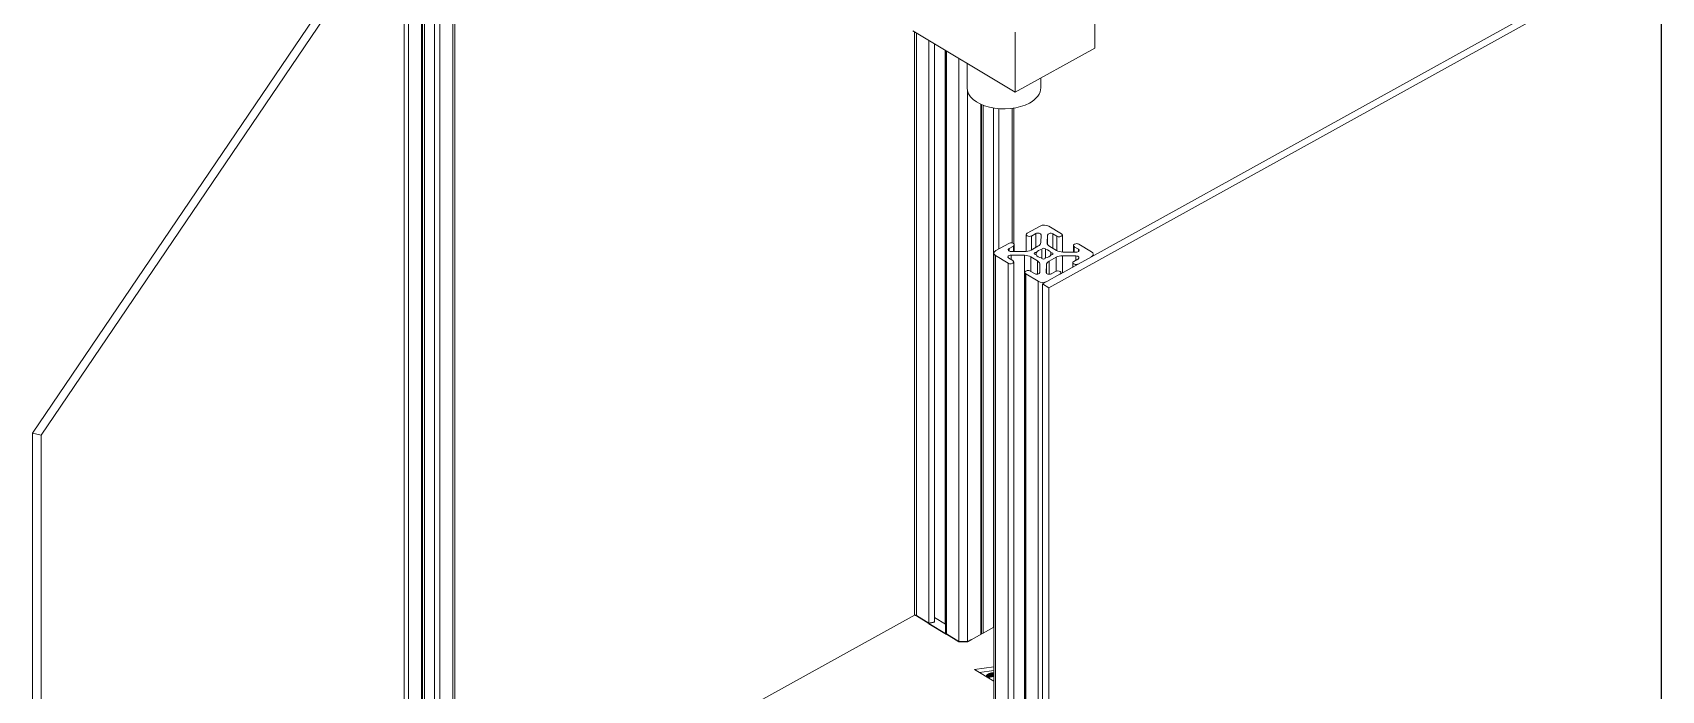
# Model space of a CAD drawing. Header units: inches. Extents: x 4 to 26.1, y 6.7 to 41.9.
# Drawn here: x 4 to 26.07, y 20.8 to 29.72 of the extents above; entities that cross this region are included whole.
import ezdxf

# ---------------------------------------------------------------- set-up
doc = ezdxf.new("R2010")
doc.units = ezdxf.units.IN
doc.header["$MEASUREMENT"] = 0
doc.layers.add('rails', color=7, linetype='Continuous', lineweight=35, true_color=0xd4d4d4)

# ---------------------------------------------------------------- blocks, each defined once
blk = doc.blocks.new('A$C382235AA')
at = {"color": 0, "linetype": 'Continuous', "lineweight": 0, "extrusion": (-4.89431e-17, 0.816497, 0.57735)}
for p, q in [((-16.515, 26.163), (-16.515, 11.646)), ((-16.378, 11.722), (-16.378, 26.07)), ((-16.127, 11.861), (-16.127, 26.15)), ((-16.101, 11.896), (-16.101, 26.184)), ((-16.552, 11.626), (-16.552, 25.914)), ((-16.538, 11.633), (-16.538, 25.933)), ((-16.304, 11.763), (-16.304, 26.052)), ((-21.826, 18.551), (-16.905, 25.81)), ((-16.789, 25.783), (-21.709, 18.525)), ((-16.789, 11.086), (-16.789, 25.783)), ((-16.729, 11.528), (-16.729, 25.816)), ((-7.472, 20.942), (0.163, 25.171)), ((0.253, 25.221), (0.253, 10.524)), ((0.25, 25.119), (-8.05, 20.523)), ((0.25, 10.422), (0.25, 25.119)), ((-7.425, 24.589), (-7.425, 23.772)), ((-8.508, 23.173), (-9.892, 24.006)), ((-9.869, 16.087), (-9.869, 23.992)), ((-9.846, 16.073), (-9.846, 23.978)), ((-9.676, 15.971), (-9.676, 23.876)), ((-8.508, 23.989), (-8.508, 23.173)), ((-9.601, 15.988), (-9.601, 23.831)), ((-9.457, 15.964), (-9.457, 23.744)), ((-9.451, 15.845), (-9.451, 23.74)), ((-9.438, 15.828), (-9.438, 23.733)), ((-9.269, 15.725), (-9.269, 23.63)), ((-7.425, 23.772), (-8.508, 23.173)), ((-9.159, 23.564), (-9.159, 23.236)), ((-9.151, 15.724), (-9.151, 23.185)), ((-8.159, 23.366), (-8.159, 23.236)), ((-8.974, 15.822), (-8.974, 23.012)), ((-8.961, 15.83), (-8.961, 23.006)), ((-8.938, 22.996), (-8.938, 15.842)), ((-8.8, 15.918), (-8.8, 22.959)), ((-8.8, 15.918), (-8.8, 22.959)), ((-8.726, 21.05), (-8.726, 22.95)), ((-8.549, 21.131), (-8.549, 22.954)), ((-8.524, 21.119), (-8.524, 22.958)), ((-8.357, 21.014), (-8.357, 21.244)), ((-8.344, 21.262), (-8.167, 21.36)), ((-8.226, 21.257), (-8.284, 21.225)), ((-8.284, 21.037), (-8.284, 21.225)), ((-8.226, 21.069), (-8.226, 21.257)), ((-8.159, 21.135), (-8.156, 21.239)), ((-8.069, 21.238), (-8.073, 21.134)), ((-8.069, 21.115), (-8.069, 21.238)), ((-8.049, 21.358), (-7.879, 21.256)), ((-7.942, 21.221), (-7.997, 21.254)), ((-7.997, 21.254), (-7.997, 21.058)), ((-7.942, 21.026), (-7.942, 21.221)), ((-7.867, 21.007), (-7.867, 21.239)), ((-8.794, 6.701), (-8.794, 20.992)), ((-8.768, 21.027), (-8.591, 21.125)), ((-8.531, 21.088), (-8.588, 21.057)), ((-8.588, 21.057), (-8.588, 21.022)), ((-8.56, 21.015), (-8.38, 21.013)), ((-8.531, 21.015), (-8.531, 21.088)), ((-8.518, 21.015), (-8.518, 21.107)), ((-8.291, 21.033), (-8.198, 21.085)), ((-8.22, 21), (-8.22, 20.969)), ((-8.144, 21.043), (-8.144, 20.918)), ((-8.095, 21.042), (-8.095, 20.928)), ((-8.073, 21.134), (-8.073, 21.131)), ((-8.038, 21.083), (-7.948, 21.029)), ((-8.021, 20.998), (-8.021, 20.969)), ((-7.861, 21.007), (-7.681, 21.005)), ((-7.717, 21.005), (-7.717, 21.096)), ((-7.65, 21.045), (-7.705, 21.078)), ((-7.705, 21.005), (-7.705, 21.078)), ((-7.65, 21.012), (-7.65, 21.045)), ((-7.642, 21.113), (-7.472, 21.011)), ((-7.449, 20.955), (-7.449, 20.978)), ((-8.601, 20.857), (-8.771, 20.959)), ((-8.771, 1.567), (-8.771, 20.959)), ((-8.601, 1.465), (-8.601, 20.857)), ((-8.593, 20.924), (-8.538, 20.891)), ((-8.382, 20.963), (-8.562, 20.965)), ((-8.562, 20.965), (-8.562, 20.906)), ((-8.526, 1.482), (-8.526, 20.874)), ((-8.382, 1.571), (-8.382, 20.963)), ((-8.205, 20.887), (-8.294, 20.941)), ((-8.294, 20.941), (-8.294, 20.745)), ((-8.205, 20.709), (-8.205, 20.887)), ((-8.174, 20.731), (-8.17, 20.835)), ((-8.148, 20.928), (-8.148, 20.924)), ((-8.099, 20.927), (-8.099, 20.924)), ((-8.083, 20.834), (-8.087, 20.73)), ((-8.083, 20.72), (-8.083, 20.834)), ((-7.952, 20.937), (-8.045, 20.885)), ((-8.045, 20.885), (-8.045, 20.706)), ((-7.952, 20.748), (-7.952, 20.937)), ((-7.898, 20.707), (-7.653, 20.842)), ((-7.683, 20.954), (-7.863, 20.957)), ((-7.863, 20.957), (-7.863, 20.726)), ((-7.725, 20.802), (-7.725, 20.863)), ((-7.712, 20.881), (-7.655, 20.913)), ((-7.683, 20.898), (-7.683, 20.954)), ((-7.474, 20.943), (-7.652, 20.845)), ((-7.652, 20.843), (-7.652, 20.845)), ((-7.474, 20.941), (-7.474, 20.943)), ((-8.376, 1.339), (-8.376, 20.731)), ((-8.194, 20.611), (-8.364, 20.714)), ((-8.364, 1.322), (-8.364, 20.714)), ((-8.301, 20.748), (-8.246, 20.715)), ((-8.194, 1.22), (-8.194, 20.611)), ((-8.136, 20.575), (-8.078, 20.607)), ((-8.136, 20.575), (-8.05, 20.523)), ((-8.136, 5.878), (-8.136, 20.575)), ((-8.087, 20.73), (-8.087, 20.729)), ((-7.899, 20.708), (-8.076, 20.61)), ((-8.076, 20.608), (-8.076, 20.61)), ((-8.017, 20.713), (-7.959, 20.744)), ((-7.899, 20.706), (-7.899, 20.708)), ((-7.886, 20.714), (-7.886, 20.726)), ((-8.05, 20.523), (-8.05, 5.826)), ((-21.709, 18.525), (-21.826, 18.551)), ((-21.826, 3.855), (-21.826, 18.551)), ((-21.709, 18.525), (-21.709, 3.828)), ((-9.864, 16.089), (-16.101, 12.635)), ((-9.451, 15.96), (-9.601, 16.051)), ((-8.794, 15.922), (-9.103, 15.751)), ((-9.103, 15.751), (-9.103, 15.751)), ((-9.058, 15.346), (-8.794, 15.383)), ((-8.794, 15.187), (-9.058, 15.346)), ((-8.794, 15.332), (-8.989, 15.305)), ((-8.898, 15.253), (-8.896, 15.259)), ((-8.898, 15.249), (-8.898, 15.253)), ((-8.898, 15.25), (-8.898, 15.253)), ((-8.896, 15.259), (-8.893, 15.264)), ((-8.896, 15.248), (-8.896, 15.259)), ((-8.893, 15.264), (-8.889, 15.269)), ((-8.893, 15.247), (-8.893, 15.264)), ((-8.889, 15.269), (-8.885, 15.274)), ((-8.889, 15.245), (-8.889, 15.269)), ((-8.885, 15.274), (-8.88, 15.279)), ((-8.885, 15.242), (-8.885, 15.274)), ((-8.88, 15.279), (-8.874, 15.283)), ((-8.88, 15.239), (-8.88, 15.279)), ((-8.874, 15.283), (-8.868, 15.287)), ((-8.874, 15.235), (-8.874, 15.283)), ((-8.868, 15.236), (-8.871, 15.234)), ((-8.868, 15.287), (-8.861, 15.29)), ((-8.868, 15.236), (-8.868, 15.287)), ((-8.861, 15.239), (-8.868, 15.236)), ((-8.861, 15.29), (-8.853, 15.293)), ((-8.861, 15.239), (-8.861, 15.29)), ((-8.853, 15.242), (-8.861, 15.239)), ((-8.853, 15.293), (-8.845, 15.296)), ((-8.853, 15.242), (-8.853, 15.293)), ((-8.845, 15.245), (-8.853, 15.242)), ((-8.845, 15.296), (-8.837, 15.298)), ((-8.845, 15.245), (-8.845, 15.296)), ((-8.837, 15.247), (-8.845, 15.245)), ((-8.837, 15.298), (-8.828, 15.3)), ((-8.837, 15.247), (-8.837, 15.298)), ((-8.828, 15.249), (-8.837, 15.247)), ((-8.828, 15.3), (-8.819, 15.301)), ((-8.828, 15.249), (-8.828, 15.3)), ((-8.819, 15.25), (-8.828, 15.249)), ((-8.819, 15.301), (-8.81, 15.302)), ((-8.819, 15.25), (-8.819, 15.301)), ((-8.81, 15.251), (-8.819, 15.25)), ((-8.81, 15.251), (-8.81, 15.302)), ((-8.81, 15.302), (-8.8, 15.302)), ((-8.8, 15.251), (-8.81, 15.251)), ((-8.8, 15.251), (-8.8, 15.302)), ((-8.8, 15.302), (-8.794, 15.302)), ((-8.794, 15.251), (-8.8, 15.251)), ((-8.799, 15.193), (-8.803, 15.192)), ((-8.794, 15.194), (-8.799, 15.193)), ((-8.794, 15.194), (-8.794, 15.194))]:
    blk.add_line(p, q, dxfattribs=at)
at = {"color": 0, "linetype": 'Continuous', "lineweight": 0, "extrusion": (6.14614e-17, 1.66533e-16, -1)}
blk.add_ellipse((-8.659, 23.236), major_axis=(-0.5, 0), ratio=0.57735, start_param=-2.33535, end_param=0, dxfattribs=at)
at = {"color": 0, "linetype": 'Continuous', "lineweight": 0, "extrusion": (7.40149e-17, 2.22045e-16, -1)}
blk.add_ellipse((-8.659, 23.236), major_axis=(0.5, 0), ratio=0.57735, start_param=0, end_param=0.806242, dxfattribs=at)
at = {"color": 0, "linetype": 'Continuous', "lineweight": 0, "extrusion": (4.54367e-17, -8.10467e-30, -1)}
blk.add_ellipse((-8.314, 21.244), major_axis=(-0.0435, 0), ratio=0.57735, start_param=-2.33535, end_param=0.806242, dxfattribs=at)
at = {"color": 0, "linetype": 'Continuous', "lineweight": 0}
for centre, major_axis, start_param, end_param in [((-8.197, 21.24), (0.0417, 0), -0.020844, 2.33535), ((-8.027, 21.238), (-0.0417, 0), -2.377039, -0.020844), ((-8.559, 21.039), (-0.0417, 0), -0.806242, 1.549952), ((-8.378, 21.085), (0.125, 0), -1.591641, -0.806242), ((-8.224, 20.986), (-0.025, 0), -1.713896, 1.672208), ((-8.121, 20.985), (-0.102, 0), -1.347129, -0.265355), ((-8.284, 21.137), (0.125, 0), -0.806242, -0.020844), ((-8.119, 21.044), (0.025, 0), -0.1431, 3.243004), ((-8.121, 20.985), (0.102, 0), 0.223667, 1.305441), ((-7.948, 21.133), (-0.125, 0), -0.020844, 0.764554), ((-8.019, 20.984), (0.025, 0), -1.713896, 1.672208), ((-7.858, 21.079), (0.125, 0), -2.377039, -1.591641), ((-7.68, 21.029), (0.0417, 0), -1.591641, 0.764554), ((-8.563, 20.941), (-0.0417, 0), -1.591641, 0.764554), ((-8.385, 20.891), (-0.125, 0), -2.377039, -1.591641), ((-8.121, 20.985), (-0.102, 0), 0.223667, 1.305441), ((-8.295, 20.837), (0.125, 0), -0.020844, 0.764554), ((-8.124, 20.926), (-0.025, 0), -0.1431, 3.243004), ((-8.121, 20.985), (0.102, 0), -1.347129, -0.265355), ((-7.958, 20.833), (-0.125, 0), -0.806242, -0.020844), ((-7.865, 20.884), (-0.125, 0), -1.591641, -0.806242), ((-7.683, 20.93), (0.0417, 0), -0.806242, 1.549952), ((-8.216, 20.732), (0.0417, 0), -2.377039, -0.020844), ((-8.045, 20.73), (-0.0417, 0), -0.020844, 2.33535)]:
    blk.add_ellipse(centre, major_axis=major_axis, ratio=0.57735, start_param=start_param, end_param=end_param, dxfattribs=at)
at = {"color": 0, "linetype": 'Continuous', "lineweight": 0, "extrusion": (-1.2476e-17, 5.55112e-17, -1)}
blk.add_ellipse((-8.109, 21.325), major_axis=(0.083, 0), ratio=0.57735, start_param=-2.33535, end_param=-0.764554, dxfattribs=at)
at = {"color": 0, "linetype": 'Continuous', "lineweight": 0, "extrusion": (1.5707e-16, 2.22045e-16, -1)}
for centre, major_axis in [((-7.911, 21.239), (0.0435, 0)), ((-8.332, 20.731), (-0.0435, 0))]:
    blk.add_ellipse(centre, major_axis=major_axis, ratio=0.57735, start_param=-0.764554, end_param=2.377039, dxfattribs=at)
at = {"color": 0, "linetype": 'Continuous', "lineweight": 0, "extrusion": (-7.24402e-18, 5.55112e-17, -1)}
blk.add_ellipse((-8.711, 20.992), major_axis=(-0.083, 0), ratio=0.57735, start_param=-0.764554, end_param=0.806242, dxfattribs=at)
at = {"color": 0, "linetype": 'Continuous', "lineweight": 0, "extrusion": (4.75433e-18, 1.11022e-16, -1)}
blk.add_ellipse((-8.561, 21.107), major_axis=(0.0435, 0), ratio=0.57735, start_param=-2.33535, end_param=0.806243, dxfattribs=at)
at = {"color": 0, "linetype": 'Continuous', "lineweight": 0, "extrusion": (-5.55112e-17, 5.55112e-17, -1)}
blk.add_ellipse((-7.673, 21.096), major_axis=(-0.0435, 0), ratio=0.57735, start_param=-0.764554, end_param=2.377039, dxfattribs=at)
at = {"color": 0, "linetype": 'Continuous', "lineweight": 0, "extrusion": (-3.13776e-17, 1.66533e-16, -1)}
blk.add_ellipse((-7.532, 20.978), major_axis=(0.083, 0), ratio=0.57735, start_param=-0.764554, end_param=0.806242, dxfattribs=at)
at = {"color": 0, "linetype": 'Continuous', "lineweight": 0, "extrusion": (4.6048e-17, -5.55112e-17, -1)}
blk.add_ellipse((-8.57, 20.874), major_axis=(0.0435, 0), ratio=0.57735, start_param=-0.764554, end_param=2.377039, dxfattribs=at)
at = {"color": 0, "linetype": 'Continuous', "lineweight": 0, "extrusion": (-7.91464e-17, 1.41439e-29, -1)}
blk.add_ellipse((-7.682, 20.863), major_axis=(-0.0435, 0), ratio=0.57735, start_param=-2.33535, end_param=0.806243, dxfattribs=at)
at = {"color": 0, "linetype": 'Continuous', "lineweight": 0, "extrusion": (2.13031e-17, 1.11022e-16, -1)}
blk.add_ellipse((-8.134, 20.644), major_axis=(-0.083, 0), ratio=0.57735, start_param=-2.33535, end_param=-0.764554, dxfattribs=at)
at = {"color": 0, "linetype": 'Continuous', "lineweight": 0, "extrusion": (7.38263e-17, 1.66533e-16, -1)}
blk.add_ellipse((-7.929, 20.726), major_axis=(0.0435, 0), ratio=0.57735, start_param=-2.33535, end_param=0.806242, dxfattribs=at)

msp = doc.modelspace()

# ---------------------------------------------------------------- linework, layer by layer
for p, q in [((15.975, 21.808), (15.952, 21.821)), ((16.145, 21.705), (15.975, 21.808)), ((16.22, 21.723), (16.145, 21.705)), ((16.145, 21.705), (16.383, 21.562)), ((16.383, 21.562), (16.371, 21.58)), ((16.553, 21.459), (16.383, 21.562)), ((16.67, 21.459), (16.553, 21.459)), ((16.718, 21.485), (16.67, 21.459))]:
    msp.add_line(p, q)

# ---------------------------------------------------------------- block references
at = {"layer": 'rails'}
msp.add_blockref('A$C382235AA', (25.821, 5.735), dxfattribs=at)

doc.saveas('drawing.dxf')
